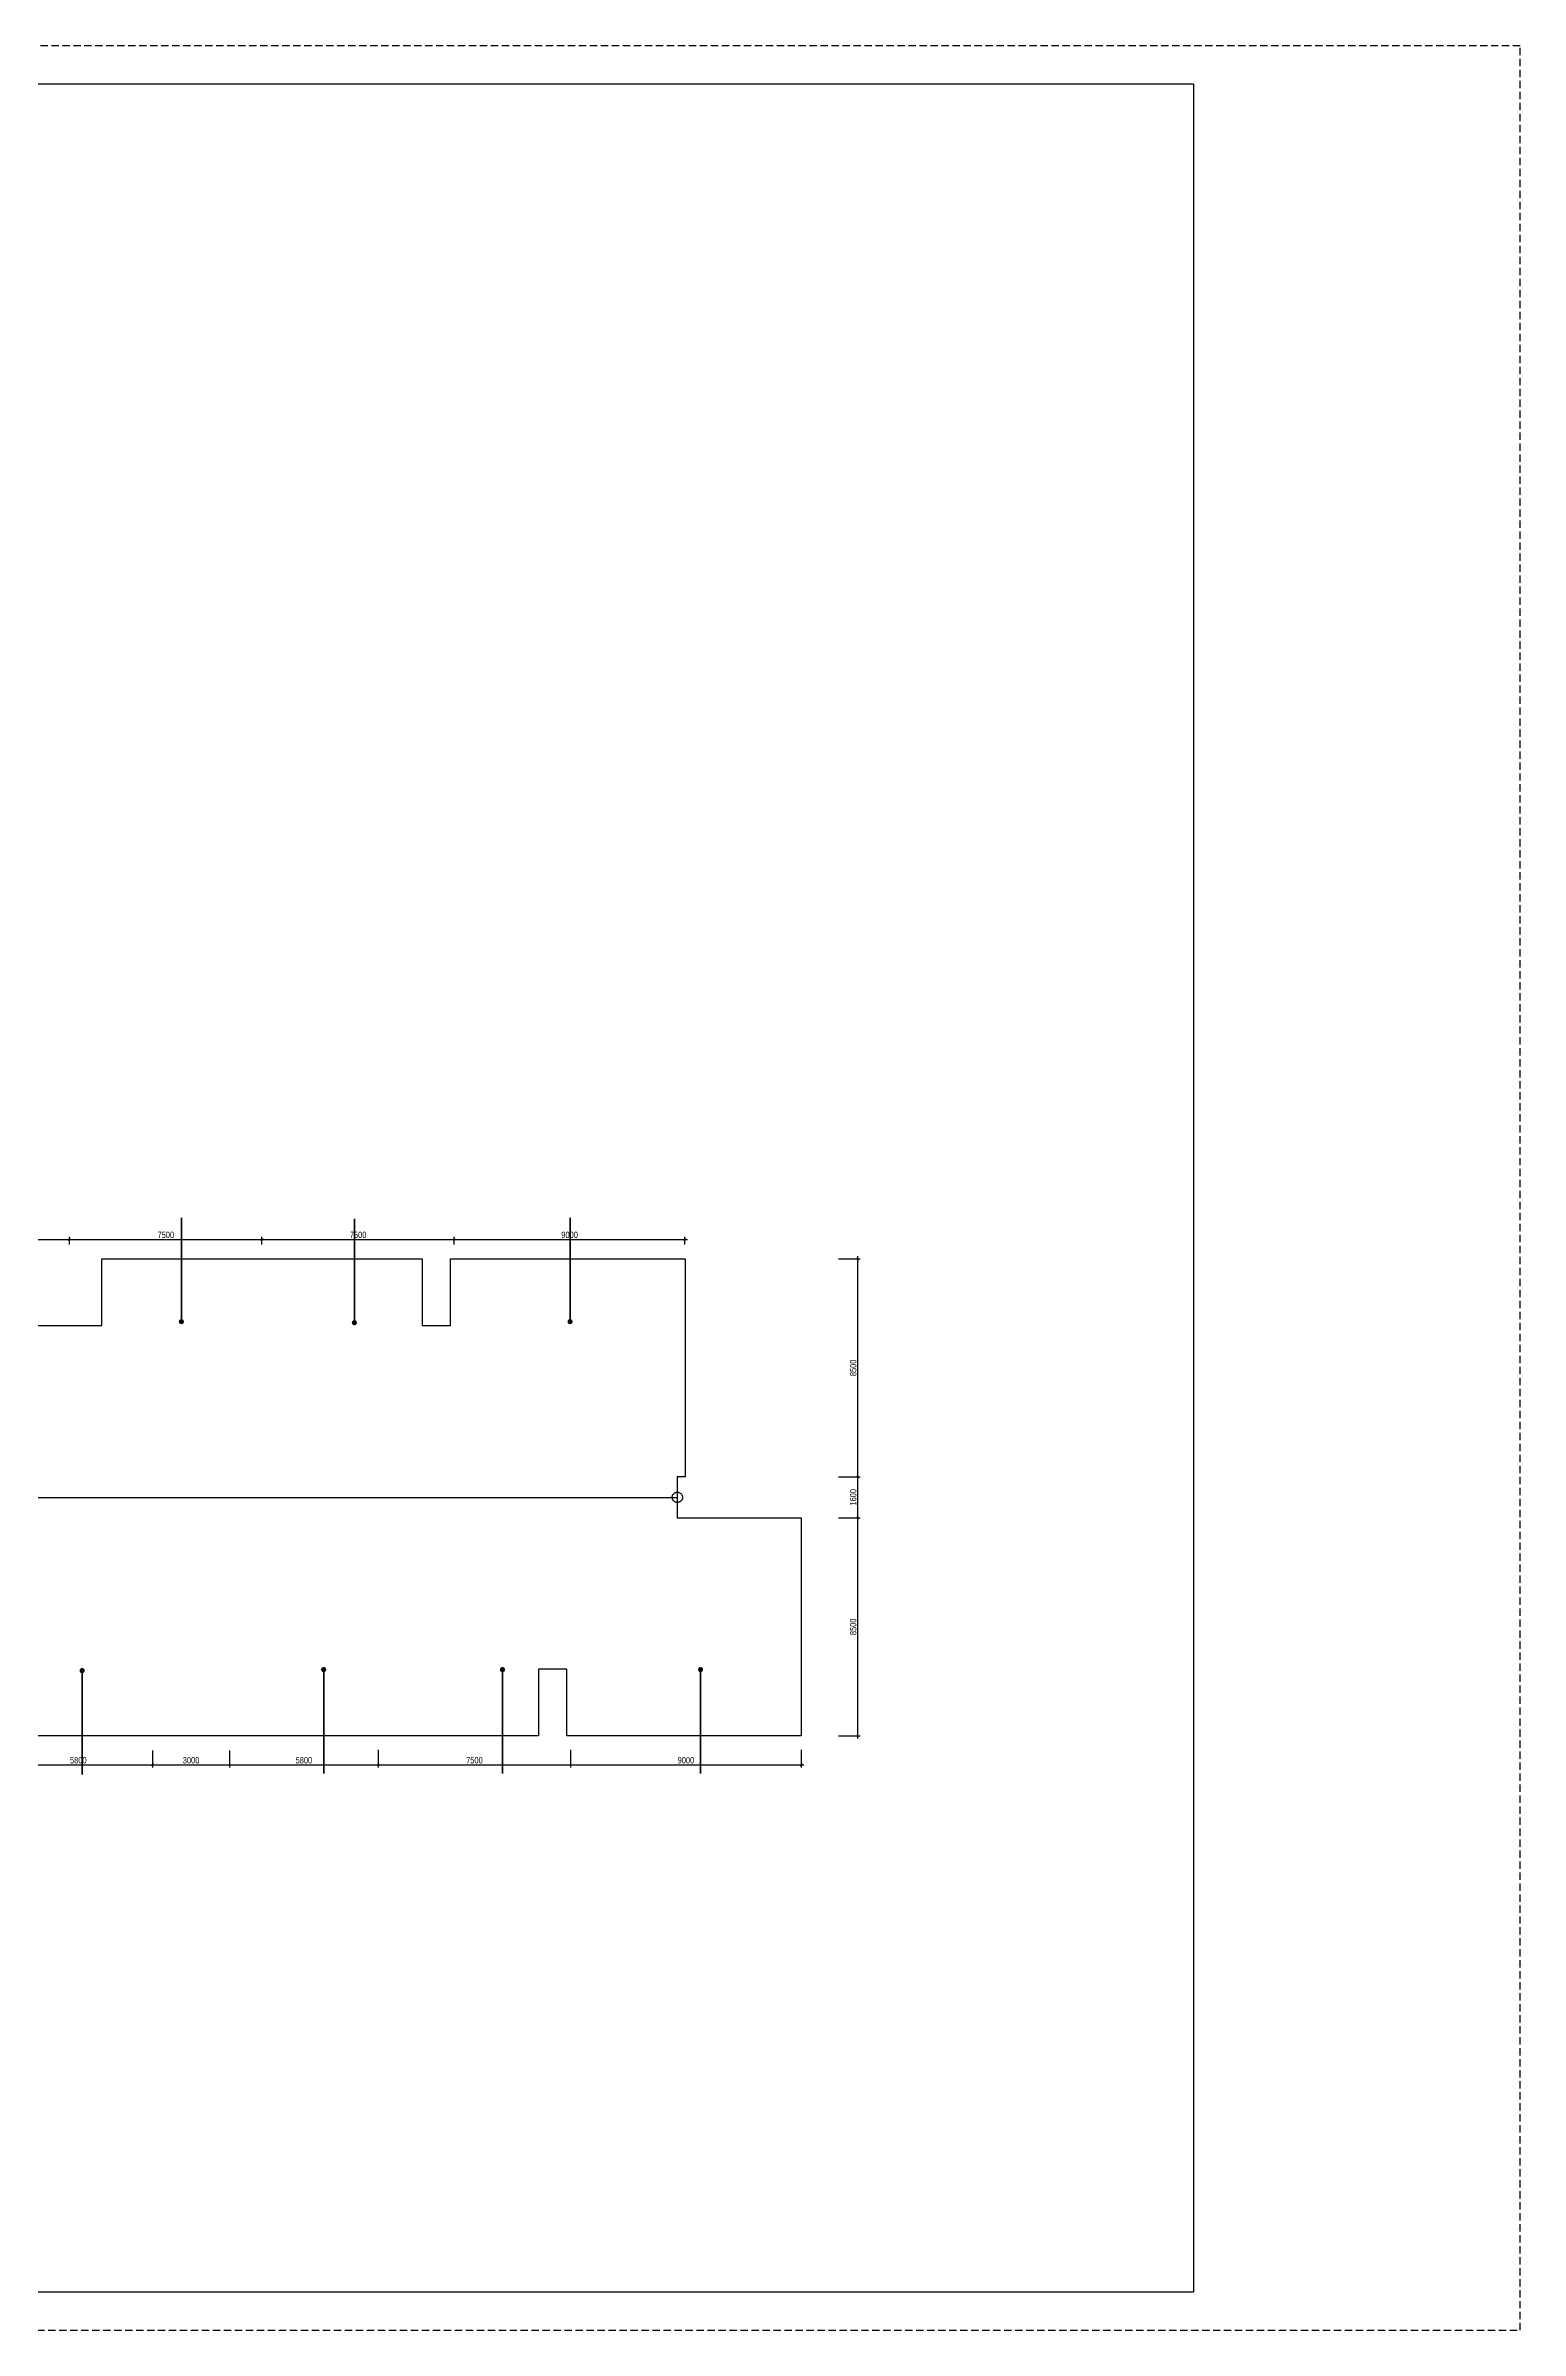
# Model space of a CAD drawing. Header units: millimetres. Extents: x 43 to 126043, y -89269 to -169.
# Drawn here: x 68529 to 126043, y -89269 to -169 of the extents above; entities that cross this region are included whole.
import ezdxf

# ---------------------------------------------------------------- set-up
doc = ezdxf.new("R2010")
doc.units = ezdxf.units.MM
doc.linetypes.add('HIDDEN', pattern=[9.525, 6.35, -3.175])
doc.layers.get('0').update_dxf_attribs({"color": 231})
doc.layers.get('DefPoints').update_dxf_attribs({"color": 191})
doc.layers.add('A-SHBD', color=7, linetype='Continuous', lineweight=35)
doc.layers.add('MDI-BAO', color=1, linetype='Continuous')
doc.layers.add('S-DIM', color=231, linetype='Continuous')
doc.layers.add('MDI-HANHLANG', color=5, linetype='HIDDEN', plot=False)
doc.styles.add('250602-MB CO CAU CĂN HO X1-3A-1$0$style1', font='arial.ttf')
doc.styles.add('VTK_Arial', font='arial.ttf', dxfattribs={"width": 0.8})
doc.dimstyles.new('250602-MB CO CAU CĂN HO X1-3A-1$0$Dim_50', dxfattribs={"dimscale": 50, "dimtxt": 2, "dimasz": 1.5, "dimexe": 1, "dimexo": 0, "dimgap": 1, "dimtad": 1, "dimdec": 0, "dimlfac": -1, "dimzin": 12, "dimdsep": 46, "dimtxsty": '250602-MB CO CAU CĂN HO X1-3A-1$0$style1', "dimblk1": '250602-MB CO CAU CĂN HO X1-3A-1$0$_ARCHTICK', "dimblk2": '250602-MB CO CAU CĂN HO X1-3A-1$0$_ARCHTICK', "dimsah": 1, "dimcen": 1.5, "dimdle": 1.5, "dimclrd": 256, "dimclre": 256, "dimclrt": 2, "dimadec": 1, "dimazin": 3, "dimtm": 1e-09, "dimtfac": 0.416667, "dimtdec": 0, "dimtix": 1, "dimtmove": 2, "dimatfit": 3, "dimfxl": 7, "dimfxlon": 1, "dimtolj": 1, "dimtzin": 0, "dimlwd": -1, "dimlwe": -1, "dimarcsym": 1})
doc.dimstyles.new('A-2.5-DIM100', dxfattribs={"dimscale": 100, "dimtxt": 2.5, "dimasz": 1, "dimexe": 1, "dimexo": 0, "dimgap": 0.5, "dimtad": 1, "dimdec": 0, "dimzin": 12, "dimdsep": 46, "dimtxsty": 'VTK_Arial', "dimblk": 'ARCHTICK', "dimcen": 0, "dimdle": 1, "dimclrd": 256, "dimclre": 256, "dimclrt": 7, "dimadec": 1, "dimazin": 3, "dimtfac": 1, "dimtdec": 0, "dimtmove": 0, "dimatfit": 2, "dimfxl": 20, "dimtolj": 1, "dimtzin": 0, "dimlwd": -1, "dimlwe": -1, "dimarcsym": 0})

# ---------------------------------------------------------------- blocks, each defined once
blk = doc.blocks.new('VTK-A1_BoKhungTen')
at = {"layer": 'DefPoints', "linetype": 'HIDDEN', "ltscale": 0.3}
blk.add_lwpolyline([(0, -594), (840, -594), (840, 0), (0, 0)], close=True, dxfattribs=at)
at = {"layer": 'DefPoints'}
for points in [[(755, -10), (30, -10), (30, -584), (755, -584)], [(755, -10), (755, -584)]]:
    blk.add_lwpolyline(points, dxfattribs=at)
blk = doc.blocks.new('250602-MB CO CAU CĂN HO X1-3A-1$0$_ARCHTICK')
at = {"color": 0, "linetype": 'ByBlock', "const_width": 0.15}
blk.add_lwpolyline([(-0.5, -0.5), (0.5, 0.5)], dxfattribs=at)
blk = doc.blocks.new('_ArchTick')
at = {"color": 0, "linetype": 'ByBlock', "const_width": 0.15}
blk.add_lwpolyline([(-0.5, -0.5), (0.5, 0.5)], dxfattribs=at)
blk = doc.blocks.new('*D17')
at = {"layer": 'DefPoints', "color": 0, "transparency": 16777216}
for p in [(61964, -46917, 0), (69464, -46726), (69464, -46917, 0)]:
    blk.add_point(p, dxfattribs=at)
at = {"layer": 'S-DIM', "transparency": 16777216}
for p, q in [((61864, -46726), (69564, -46726)), ((61964, -46917), (61964, -46626)), ((69464, -46917), (69464, -46626))]:
    blk.add_line(p, q, dxfattribs=at)
at = {"layer": 'S-DIM', "transparency": 16777216, "xscale": 100, "yscale": 100, "zscale": 100, "rotation": 180}
blk.add_blockref('_ArchTick', (61964, -46726), dxfattribs=at)
at = {"layer": 'S-DIM', "transparency": 16777216, "xscale": 100, "yscale": 100, "zscale": 100}
blk.add_blockref('_ArchTick', (69464, -46726), dxfattribs=at)
at = {"layer": 'S-DIM', "color": 7, "transparency": 16777216, "insert": (65714, -46548), "char_height": 250, "attachment_point": 5, "style": 'VTK_Arial'}
blk.add_mtext('\\A1;7500', dxfattribs=at)
blk = doc.blocks.new('*D18')
at = {"layer": 'DefPoints', "color": 0, "transparency": 16777216}
for p in [(69464, -46917, 0), (76964, -46726), (76964, -46917, 0)]:
    blk.add_point(p, dxfattribs=at)
at = {"layer": 'S-DIM', "transparency": 16777216}
for p, q in [((69364, -46726), (77064, -46726)), ((69464, -46917), (69464, -46626)), ((76964, -46917), (76964, -46626))]:
    blk.add_line(p, q, dxfattribs=at)
at = {"layer": 'S-DIM', "transparency": 16777216, "xscale": 100, "yscale": 100, "zscale": 100}
for p, rotation in [((69464, -46726), 179.9999999998504), ((76964, -46726), 359.9999999998504)]:
    blk.add_blockref('_ArchTick', p, dxfattribs=dict(at, rotation=rotation))
at = {"layer": 'S-DIM', "color": 7, "transparency": 16777216, "insert": (73214, -46548), "char_height": 250, "attachment_point": 5, "style": 'VTK_Arial'}
blk.add_mtext('\\A1;7500', dxfattribs=at)
blk = doc.blocks.new('*D19')
at = {"layer": 'DefPoints', "color": 0, "transparency": 16777216}
for p in [(76964, -46917, 0), (84464, -46726), (84464, -46917, 0)]:
    blk.add_point(p, dxfattribs=at)
at = {"layer": 'S-DIM', "transparency": 16777216}
for p, q in [((76864, -46726), (84564, -46726)), ((76964, -46917), (76964, -46626)), ((84464, -46917), (84464, -46626))]:
    blk.add_line(p, q, dxfattribs=at)
at = {"layer": 'S-DIM', "transparency": 16777216, "xscale": 100, "yscale": 100, "zscale": 100}
for p, rotation in [((76964, -46726), 179.9999999998504), ((84464, -46726), 359.9999999998504)]:
    blk.add_blockref('_ArchTick', p, dxfattribs=dict(at, rotation=rotation))
at = {"layer": 'S-DIM', "color": 7, "transparency": 16777216, "insert": (80714, -46548), "char_height": 250, "attachment_point": 5, "style": 'VTK_Arial'}
blk.add_mtext('\\A1;7500', dxfattribs=at)
blk = doc.blocks.new('*D20')
at = {"layer": 'DefPoints', "color": 0, "transparency": 16777216}
for p in [(84464, -46917, 0), (93464, -46726), (93464, -46917, 0)]:
    blk.add_point(p, dxfattribs=at)
at = {"layer": 'S-DIM', "transparency": 16777216}
for p, q in [((84364, -46726), (93564, -46726)), ((84464, -46917), (84464, -46626)), ((93464, -46917), (93464, -46626))]:
    blk.add_line(p, q, dxfattribs=at)
at = {"layer": 'S-DIM', "transparency": 16777216, "xscale": 100, "yscale": 100, "zscale": 100}
for p, rotation in [((84464, -46726), 179.9999999998504), ((93464, -46726), 359.9999999998504)]:
    blk.add_blockref('_ArchTick', p, dxfattribs=dict(at, rotation=rotation))
at = {"layer": 'S-DIM', "color": 7, "transparency": 16777216, "insert": (88964, -46548), "char_height": 250, "attachment_point": 5, "style": 'VTK_Arial'}
blk.add_mtext('\\A1;9000', dxfattribs=at)
blk = doc.blocks.new('*D21')
at = {"layer": 'DefPoints', "color": 0, "transparency": 16777216}
for p in [(99446, -57583), (100202, -57583), (99446, -66083)]:
    blk.add_point(p, dxfattribs=at)
at = {"layer": 'S-DIM', "transparency": 16777216}
for p, q in [((99446, -57583), (100302, -57583)), ((100202, -66183), (100202, -57483)), ((99446, -66083), (100302, -66083))]:
    blk.add_line(p, q, dxfattribs=at)
at = {"layer": 'S-DIM', "transparency": 16777216, "xscale": 100, "yscale": 100, "zscale": 100}
for p, rotation in [((100202, -57583), 90), ((100202, -66083), 270)]:
    blk.add_blockref('_ArchTick', p, dxfattribs=dict(at, rotation=rotation))
at = {"layer": 'S-DIM', "color": 7, "transparency": 16777216, "insert": (100024, -61833), "char_height": 250, "attachment_point": 5, "rotation": 90, "style": 'VTK_Arial'}
blk.add_mtext('\\A1;8500', dxfattribs=at)
blk = doc.blocks.new('*D22')
at = {"layer": 'DefPoints', "color": 0, "transparency": 16777216}
for p in [(99446, -55983), (100202, -55983), (99446, -57583)]:
    blk.add_point(p, dxfattribs=at)
at = {"layer": 'S-DIM', "transparency": 16777216}
for p, q in [((99446, -55983), (100302, -55983)), ((100202, -57683), (100202, -55883)), ((99446, -57583), (100302, -57583))]:
    blk.add_line(p, q, dxfattribs=at)
at = {"layer": 'S-DIM', "transparency": 16777216, "xscale": 100, "yscale": 100, "zscale": 100}
for p, rotation in [((100202, -55983), 90), ((100202, -57583), 270)]:
    blk.add_blockref('_ArchTick', p, dxfattribs=dict(at, rotation=rotation))
at = {"layer": 'S-DIM', "color": 7, "transparency": 16777216, "insert": (100024, -56783), "char_height": 250, "attachment_point": 5, "rotation": 90, "style": 'VTK_Arial'}
blk.add_mtext('\\A1;1600', dxfattribs=at)
blk = doc.blocks.new('*D23')
at = {"layer": 'DefPoints', "color": 0, "transparency": 16777216}
for p in [(99446, -47483), (100202, -47483), (99446, -55983)]:
    blk.add_point(p, dxfattribs=at)
at = {"layer": 'S-DIM', "transparency": 16777216}
for p, q in [((99446, -47483), (100302, -47483)), ((100202, -56083), (100202, -47383)), ((99446, -55983), (100302, -55983))]:
    blk.add_line(p, q, dxfattribs=at)
at = {"layer": 'S-DIM', "transparency": 16777216, "xscale": 100, "yscale": 100, "zscale": 100}
for p, rotation in [((100202, -47483), 90), ((100202, -55983), 270)]:
    blk.add_blockref('_ArchTick', p, dxfattribs=dict(at, rotation=rotation))
at = {"layer": 'S-DIM', "color": 7, "transparency": 16777216, "insert": (100024, -51733), "char_height": 250, "attachment_point": 5, "rotation": 90, "style": 'VTK_Arial'}
blk.add_mtext('\\A1;8500', dxfattribs=at)
blk = doc.blocks.new('*D26')
at = {"layer": 'DefPoints', "color": 0, "transparency": 16777216}
for p in [(66900, -66650, 0), (72700, -66650, 0), (72700, -67215)]:
    blk.add_point(p, dxfattribs=at)
at = {"layer": 'S-DIM', "transparency": 16777216}
for p, q in [((66900, -66650), (66900, -67315)), ((72700, -66650), (72700, -67315)), ((66800, -67215), (72800, -67215))]:
    blk.add_line(p, q, dxfattribs=at)
at = {"layer": 'S-DIM', "transparency": 16777216, "xscale": 100, "yscale": 100, "zscale": 100}
for p, rotation in [((66900, -67215), 179.9999999999337), ((72700, -67215), 359.9999999999337)]:
    blk.add_blockref('_ArchTick', p, dxfattribs=dict(at, rotation=rotation))
at = {"layer": 'S-DIM', "color": 7, "transparency": 16777216, "insert": (69800, -67038), "char_height": 250, "attachment_point": 5, "style": 'VTK_Arial'}
blk.add_mtext('\\A1;5800', dxfattribs=at)
blk = doc.blocks.new('*D27')
at = {"layer": 'DefPoints', "color": 0, "transparency": 16777216}
for p in [(72700, -66650, 0), (75700, -66650, 0), (75700, -67215)]:
    blk.add_point(p, dxfattribs=at)
at = {"layer": 'S-DIM', "transparency": 16777216}
for p, q in [((72700, -66650), (72700, -67315)), ((75700, -66650), (75700, -67315)), ((72600, -67215), (75800, -67215))]:
    blk.add_line(p, q, dxfattribs=at)
at = {"layer": 'S-DIM', "transparency": 16777216, "xscale": 100, "yscale": 100, "zscale": 100}
for p, rotation in [((72700, -67215), 179.9999999999337), ((75700, -67215), 359.9999999999337)]:
    blk.add_blockref('_ArchTick', p, dxfattribs=dict(at, rotation=rotation))
at = {"layer": 'S-DIM', "color": 7, "transparency": 16777216, "insert": (74200, -67038), "char_height": 250, "attachment_point": 5, "style": 'VTK_Arial'}
blk.add_mtext('\\A1;3000', dxfattribs=at)
blk = doc.blocks.new('*D28')
at = {"layer": 'DefPoints', "color": 0, "transparency": 16777216}
for p in [(75700, -66650, 0), (81500, -66635, 0), (81500, -67215)]:
    blk.add_point(p, dxfattribs=at)
at = {"layer": 'S-DIM', "transparency": 16777216}
for p, q in [((75700, -66650), (75700, -67315)), ((81500, -66635), (81500, -67315)), ((75600, -67215), (81600, -67215))]:
    blk.add_line(p, q, dxfattribs=at)
at = {"layer": 'S-DIM', "transparency": 16777216, "xscale": 100, "yscale": 100, "zscale": 100}
for p, rotation in [((75700, -67215), 179.9999999999337), ((81500, -67215), 359.9999999999337)]:
    blk.add_blockref('_ArchTick', p, dxfattribs=dict(at, rotation=rotation))
at = {"layer": 'S-DIM', "color": 7, "transparency": 16777216, "insert": (78600, -67038), "char_height": 250, "attachment_point": 5, "style": 'VTK_Arial'}
blk.add_mtext('\\A1;5800', dxfattribs=at)
blk = doc.blocks.new('*D29')
at = {"layer": 'DefPoints', "color": 0, "transparency": 16777216}
for p in [(81500, -66635, 0), (89000, -66635, 0), (89000, -67215)]:
    blk.add_point(p, dxfattribs=at)
at = {"layer": 'S-DIM', "transparency": 16777216}
for p, q in [((81500, -66635), (81500, -67315)), ((89000, -66635), (89000, -67315)), ((81400, -67215), (89100, -67215))]:
    blk.add_line(p, q, dxfattribs=at)
at = {"layer": 'S-DIM', "transparency": 16777216, "xscale": 100, "yscale": 100, "zscale": 100}
for p, rotation in [((81500, -67215), 179.9999999999337), ((89000, -67215), 359.9999999999337)]:
    blk.add_blockref('_ArchTick', p, dxfattribs=dict(at, rotation=rotation))
at = {"layer": 'S-DIM', "color": 7, "transparency": 16777216, "insert": (85250, -67038), "char_height": 250, "attachment_point": 5, "style": 'VTK_Arial'}
blk.add_mtext('\\A1;7500', dxfattribs=at)
blk = doc.blocks.new('*D30')
at = {"layer": 'DefPoints', "color": 0, "transparency": 16777216}
for p in [(89000, -66635, 0), (98000, -66635, 0), (98000, -67215)]:
    blk.add_point(p, dxfattribs=at)
at = {"layer": 'S-DIM', "transparency": 16777216}
for p, q in [((89000, -66635), (89000, -67315)), ((98000, -66635), (98000, -67315)), ((88900, -67215), (98100, -67215))]:
    blk.add_line(p, q, dxfattribs=at)
at = {"layer": 'S-DIM', "transparency": 16777216, "xscale": 100, "yscale": 100, "zscale": 100}
for p, rotation in [((89000, -67215), 179.9999999999337), ((98000, -67215), 359.9999999999337)]:
    blk.add_blockref('_ArchTick', p, dxfattribs=dict(at, rotation=rotation))
at = {"layer": 'S-DIM', "color": 7, "transparency": 16777216, "insert": (93500, -67038), "char_height": 250, "attachment_point": 5, "style": 'VTK_Arial'}
blk.add_mtext('\\A1;9000', dxfattribs=at)

msp = doc.modelspace()

# ---------------------------------------------------------------- linework, layer by layer
at = {"layer": 'MDI-BAO', "elevation": 0}
msp.add_lwpolyline([(68214.3, -50083.1), (70714.3, -50083.1), (70714.3, -47483.5), (83214.3, -47483.5), (83214.3, -50082.9), (84314.3, -50082.9), (84314.3, -47483.5), (93464.3, -47483.5), (93464.3, -55983.5), (93164.6, -55983.5), (93164.6, -57583.5), (97999.6, -57583.5), (97999.6, -66083.5), (88849.6, -66083.5), (88849.6, -63483.8), (87749.6, -63483.8), (87749.6, -66083.5), (60649.6, -66083.5)], dxfattribs=at)
at = {"layer": 'MDI-HANHLANG'}
msp.add_line((53514.6, -56783.5), (93164.6, -56783.5, 0), dxfattribs=at)
msp.add_circle((93164.6, -56783.5, 0), 200, dxfattribs=at)

# ---------------------------------------------------------------- block references
at = {"layer": 'DefPoints', "xscale": 150, "yscale": 150, "zscale": 150}
msp.add_blockref('VTK-A1_BoKhungTen', (43.4, -168.9), dxfattribs=at)

# ---------------------------------------------------------------- dimensions: what is measured, and where the dimension line sits
at = {"layer": 'S-DIM'}
for p1, p2, distance, picture, middle in [((61964.3, -46916.9, 0), (69464.3, -46916.9, 0), 191, '*D17', (65714.3, -46548.3)), ((99446.2, -66083.5), (99446.2, -57583.5), -755.5, '*D21', (100024, -61833.5))]:
    dim = msp.add_aligned_dim(p1=p1, p2=p2, distance=distance, dimstyle='A-2.5-DIM100', override={"dimpost": '\\X'}, dxfattribs=at)
    dim.commit()
    dim.dimension.update_dxf_attribs({"geometry": picture, "text_midpoint": middle})
for base, p1, p2, angle, picture, middle in [((76964.3, -46725.9), (69464.3, -46916.9, 0), (76964.3, -46916.9, 0), 180, '*D18', (73214.3, -46548.3)), ((84464.3, -46725.9), (76964.3, -46916.9, 0), (84464.3, -46916.9, 0), 180, '*D19', (80714.3, -46548.3)), ((93464.3, -46725.9), (84464.3, -46916.9, 0), (93464.3, -46916.9, 0), 180, '*D20', (88964.3, -46548.3)), ((100201.7, -47483.5), (99446.2, -55983.5), (99446.2, -47483.5), 270, '*D23', (100024, -51733.5)), ((100201.7, -55983.5), (99446.2, -57583.5), (99446.2, -55983.5), 270, '*D22', (100024, -56783.5)), ((72699.6, -67215.5), (66899.6, -66650, 0), (72699.6, -66650, 0), 180, '*D26', (69799.6, -67037.8)), ((75699.6, -67215.5), (72699.6, -66650, 0), (75699.6, -66650, 0), 180, '*D27', (74199.6, -67037.7)), ((81499.6, -67215.5), (75699.6, -66650, 0), (81499.6, -66635, 0), 180, '*D28', (78599.6, -67037.8)), ((88999.6, -67215.5), (81499.6, -66635, 0), (88999.6, -66635, 0), 180, '*D29', (85249.6, -67037.8)), ((97999.6, -67215.5), (88999.6, -66635, 0), (97999.6, -66635, 0), 180, '*D30', (93499.6, -67037.8))]:
    dim = msp.add_linear_dim(base=base, p1=p1, p2=p2, angle=angle, dimstyle='A-2.5-DIM100', override={"dimpost": '\\X', "dimtmove": 1}, dxfattribs=at)
    dim.commit()
    dim.dimension.update_dxf_attribs({"geometry": picture, "text_midpoint": middle})

# ---------------------------------------------------------------- leaders
at = {"layer": 'A-SHBD'}
for points in [[(73821.8, -49930.9), (73821.8, -45883.5)], [(80569.3, -49970.9), (80569.3, -45923.5)], [(88981, -49930.9), (88981, -45883.5)], [(69949.6, -63540.7), (69949.6, -67588)], [(79371.9, -63500.8), (79371.9, -67548.1)], [(86346.3, -63500.8), (86346.3, -67548.1)], [(94071.7, -63500.8), (94071.7, -67548.1)]]:
    msp.add_leader(points, dimstyle='250602-MB CO CAU CĂN HO X1-3A-1$0$Dim_50', override={"dimasz": 4, "dimtad": 0, "dimldrblk": 'Dot', "dimtfill": 1}, dxfattribs=at)

doc.saveas('drawing.dxf')
